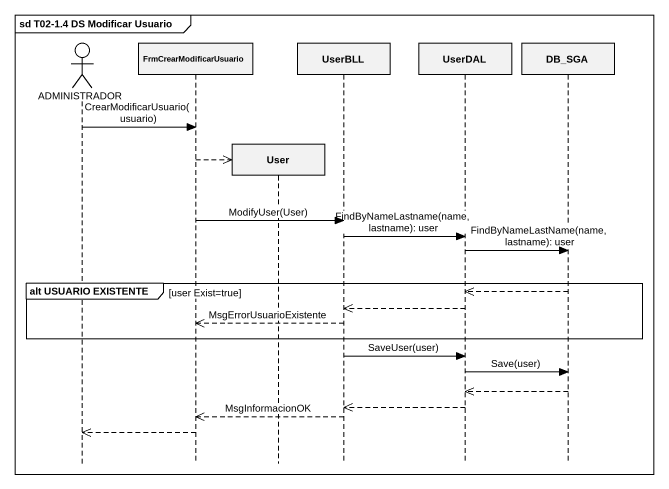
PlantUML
@startuml
mainframe sd T02-1.4 DS Modificar Usuario
hide footbox
actor ADMINISTRADOR
participant FrmCrearModificarUsuario
participant User
participant UserBLL
participant UserDAL
participant DB_SGA

ADMINISTRADOR -> FrmCrearModificarUsuario : CrearModificarUsuario(usuario)
FrmCrearModificarUsuario -->> User **
FrmCrearModificarUsuario -> UserBLL : ModifyUser(User)
UserBLL -> UserDAL : FindByNameLastname(name,lastname): user
UserDAL -> DB_SGA : FindByNameLastName(name,lastname): user
group alt USUARIO EXISTENTE [user Exist=true]
  DB_SGA -->> UserDAL
  UserDAL -->> UserBLL
  UserBLL -->> FrmCrearModificarUsuario : MsgErrorUsuarioExistente
end
UserBLL -> UserDAL : SaveUser(user)
UserDAL -> DB_SGA : Save(user)
DB_SGA -->> UserDAL
UserDAL -->> UserBLL
UserBLL -->> FrmCrearModificarUsuario : MsgInformacionOK
FrmCrearModificarUsuario -->> ADMINISTRADOR
@enduml
